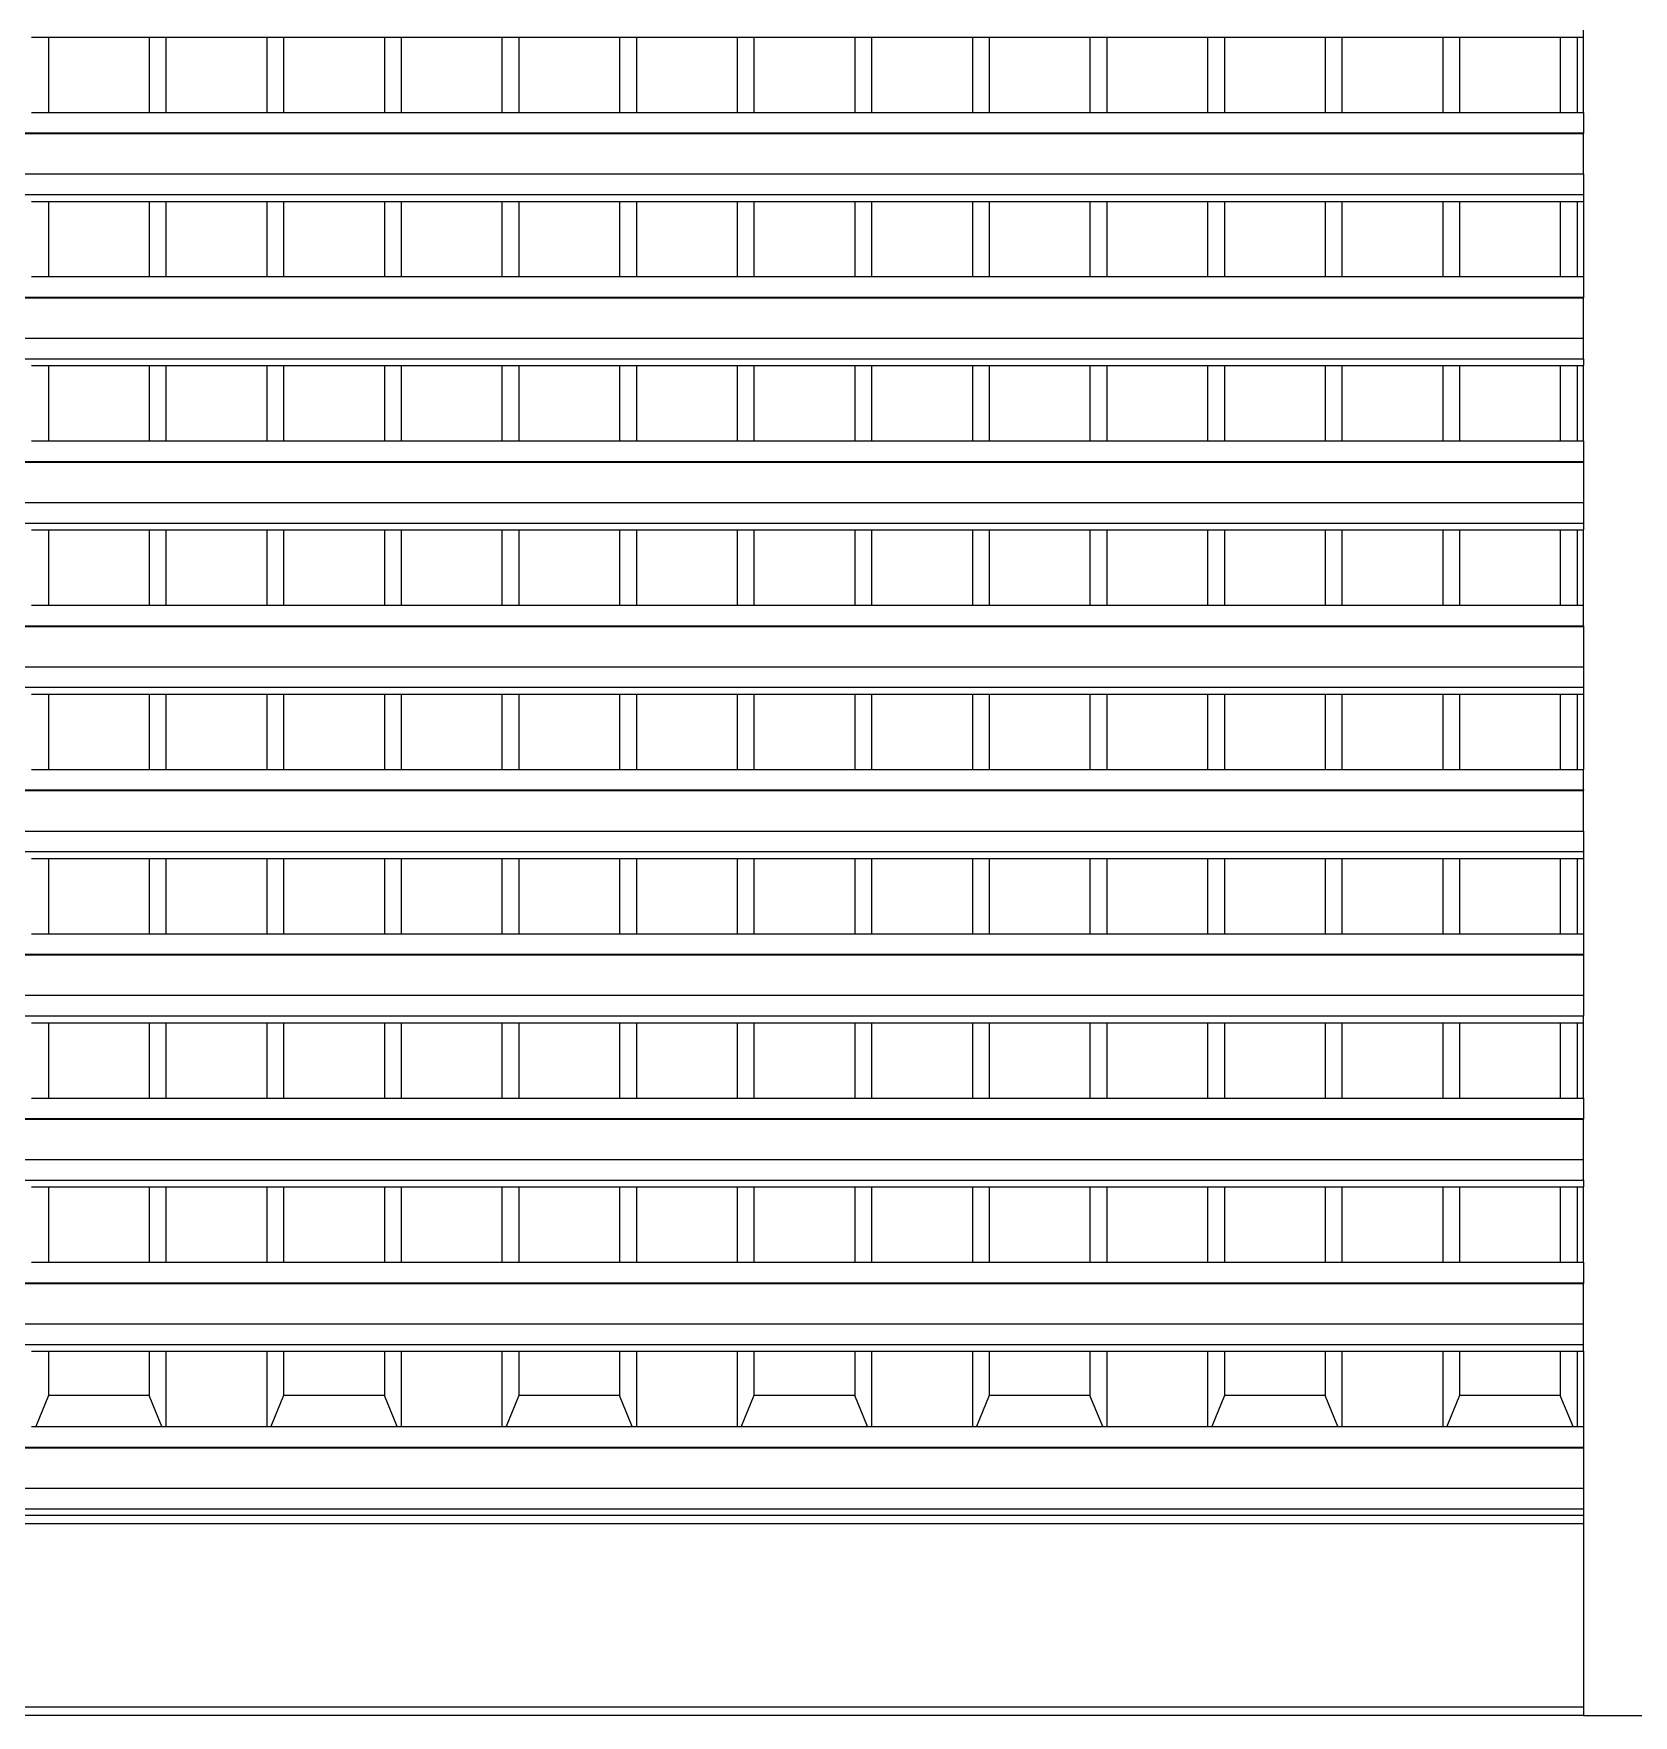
# Model space of a CAD drawing. Extents: x -49.7 to 49.7, y -10.2 to 18.8.
# Drawn here: x -20.012 to -18.091, y 11.671 to 13.69 of the extents above; entities that cross this region are included whole.
import ezdxf

# ---------------------------------------------------------------- set-up
doc = ezdxf.new("R2010")
doc.units = 0
doc.layers.get('0').update_dxf_attribs({"linetype": 'CONTINUOUS'})

msp = doc.modelspace()

# ---------------------------------------------------------------- linework, layer by layer
for p, q in [((-18.1507, 13.6861), (-18.1507, 13.6943)), ((-20.014, 13.6861), (-19.9939, 13.6861)), ((-19.9939, 13.6861), (-19.9939, 13.5957)), ((-19.9939, 13.6861), (-19.8728, 13.6861)), ((-19.8728, 13.6861), (-19.8728, 13.5957)), ((-19.8728, 13.6861), (-19.8527, 13.6861)), ((-19.8527, 13.6861), (-19.8527, 13.5957)), ((-19.8527, 13.6861), (-19.7316, 13.6861)), ((-19.7316, 13.6861), (-19.7316, 13.5957)), ((-19.7316, 13.6861), (-19.7115, 13.6861)), ((-19.7115, 13.6861), (-19.7115, 13.5957)), ((-19.7115, 13.6861), (-19.5904, 13.6861)), ((-19.5904, 13.6861), (-19.5904, 13.5957)), ((-19.5904, 13.6861), (-19.5702, 13.6861)), ((-19.5702, 13.6861), (-19.5702, 13.5957)), ((-19.5702, 13.6861), (-19.4492, 13.6861)), ((-19.4492, 13.6861), (-19.4492, 13.5957)), ((-19.4492, 13.6861), (-19.429, 13.6861)), ((-19.429, 13.6861), (-19.429, 13.5957)), ((-19.429, 13.6861), (-19.308, 13.6861)), ((-19.308, 13.6861), (-19.308, 13.5957)), ((-19.308, 13.6861), (-19.2878, 13.6861)), ((-19.2878, 13.6861), (-19.2878, 13.5957)), ((-19.2878, 13.6861), (-19.1668, 13.6861)), ((-19.1668, 13.6861), (-19.1668, 13.5957)), ((-19.1668, 13.6861), (-19.1466, 13.6861)), ((-19.1466, 13.6861), (-19.1466, 13.5957)), ((-19.1466, 13.6861), (-19.0256, 13.6861)), ((-19.0256, 13.6861), (-19.0256, 13.5957)), ((-19.0256, 13.6861), (-19.0054, 13.6861)), ((-19.0054, 13.6861), (-19.0054, 13.5957)), ((-19.0054, 13.6861), (-18.8844, 13.6861)), ((-18.8844, 13.6861), (-18.8844, 13.5957)), ((-18.8844, 13.6861), (-18.8642, 13.6861)), ((-18.8642, 13.6861), (-18.8642, 13.5957)), ((-18.8642, 13.6861), (-18.7432, 13.6861)), ((-18.7432, 13.6861), (-18.7432, 13.5957)), ((-18.7432, 13.6861), (-18.723, 13.6861)), ((-18.723, 13.6861), (-18.723, 13.5957)), ((-18.723, 13.6861), (-18.602, 13.6861)), ((-18.602, 13.6861), (-18.602, 13.5957)), ((-18.602, 13.6861), (-18.5818, 13.6861)), ((-18.5818, 13.6861), (-18.5818, 13.5957)), ((-18.5818, 13.6861), (-18.4608, 13.6861)), ((-18.4608, 13.6861), (-18.4608, 13.5957)), ((-18.4608, 13.6861), (-18.4406, 13.6861)), ((-18.4406, 13.6861), (-18.4406, 13.5957)), ((-18.4406, 13.6861), (-18.3196, 13.6861)), ((-18.3196, 13.6861), (-18.3196, 13.5957)), ((-18.3196, 13.6861), (-18.2994, 13.6861)), ((-18.2994, 13.6861), (-18.2994, 13.5957)), ((-18.2994, 13.6861), (-18.1784, 13.6861)), ((-18.1784, 13.6861), (-18.1784, 13.5957)), ((-18.1784, 13.6861), (-18.1582, 13.6861)), ((-18.1582, 13.6861), (-18.1582, 13.5957)), ((-18.1582, 13.6861), (-18.1507, 13.6861)), ((-18.1507, 13.5957), (-18.1507, 13.6861)), ((-20.014, 13.5957), (-19.9939, 13.5957)), ((-19.9939, 13.5957), (-19.8728, 13.5957)), ((-19.8728, 13.5957), (-19.8527, 13.5957)), ((-19.8527, 13.5957), (-19.7316, 13.5957)), ((-19.7316, 13.5957), (-19.7115, 13.5957)), ((-19.7115, 13.5957), (-19.5904, 13.5957)), ((-19.5904, 13.5957), (-19.5702, 13.5957)), ((-19.5702, 13.5957), (-19.4492, 13.5957)), ((-19.4492, 13.5957), (-19.429, 13.5957)), ((-19.429, 13.5957), (-19.308, 13.5957)), ((-19.308, 13.5957), (-19.2878, 13.5957)), ((-19.2878, 13.5957), (-19.1668, 13.5957)), ((-19.1668, 13.5957), (-19.1466, 13.5957)), ((-19.1466, 13.5957), (-19.0256, 13.5957)), ((-19.0256, 13.5957), (-19.0054, 13.5957)), ((-19.0054, 13.5957), (-18.8844, 13.5957)), ((-18.8844, 13.5957), (-18.8642, 13.5957)), ((-18.8642, 13.5957), (-18.7432, 13.5957)), ((-18.7432, 13.5957), (-18.723, 13.5957)), ((-18.723, 13.5957), (-18.602, 13.5957)), ((-18.602, 13.5957), (-18.5818, 13.5957)), ((-18.5818, 13.5957), (-18.4608, 13.5957)), ((-18.4608, 13.5957), (-18.4406, 13.5957)), ((-18.4406, 13.5957), (-18.3196, 13.5957)), ((-18.3196, 13.5957), (-18.2994, 13.5957)), ((-18.2994, 13.5957), (-18.1784, 13.5957)), ((-18.1784, 13.5957), (-18.1582, 13.5957)), ((-18.1582, 13.5957), (-18.1507, 13.5957)), ((-18.1507, 13.5957), (-18.1507, 13.571)), ((-21.7807, 13.571), (-18.1507, 13.571)), ((-21.7807, 13.5702), (-18.1507, 13.5702)), ((-18.1507, 13.571), (-18.1507, 13.5702)), ((-18.1507, 13.5217), (-18.1507, 13.5702)), ((-21.7807, 13.5217), (-18.1507, 13.5217)), ((-18.1507, 13.5217), (-18.1507, 13.4971)), ((-21.7807, 13.4971), (-18.1507, 13.4971)), ((-18.1507, 13.4971), (-18.1507, 13.4888)), ((-20.014, 13.4888), (-19.9939, 13.4888)), ((-19.9939, 13.4888), (-19.9939, 13.3984)), ((-19.9939, 13.4888), (-19.8728, 13.4888)), ((-19.8728, 13.4888), (-19.8728, 13.3984)), ((-19.8728, 13.4888), (-19.8527, 13.4888)), ((-19.8527, 13.4888), (-19.8527, 13.3984)), ((-19.8527, 13.4888), (-19.7316, 13.4888)), ((-19.7316, 13.4888), (-19.7316, 13.3984)), ((-19.7316, 13.4888), (-19.7115, 13.4888)), ((-19.7115, 13.4888), (-19.7115, 13.3984)), ((-19.7115, 13.4888), (-19.5904, 13.4888)), ((-19.5904, 13.4888), (-19.5904, 13.3984)), ((-19.5904, 13.4888), (-19.5702, 13.4888)), ((-19.5702, 13.4888), (-19.5702, 13.3984)), ((-19.5702, 13.4888), (-19.4492, 13.4888)), ((-19.4492, 13.4888), (-19.4492, 13.3984)), ((-19.4492, 13.4888), (-19.429, 13.4888)), ((-19.429, 13.4888), (-19.429, 13.3984)), ((-19.429, 13.4888), (-19.308, 13.4888)), ((-19.308, 13.4888), (-19.308, 13.3984)), ((-19.308, 13.4888), (-19.2878, 13.4888)), ((-19.2878, 13.4888), (-19.2878, 13.3984)), ((-19.2878, 13.4888), (-19.1668, 13.4888)), ((-19.1668, 13.4888), (-19.1668, 13.3984)), ((-19.1668, 13.4888), (-19.1466, 13.4888)), ((-19.1466, 13.4888), (-19.1466, 13.3984)), ((-19.1466, 13.4888), (-19.0256, 13.4888)), ((-19.0256, 13.4888), (-19.0256, 13.3984)), ((-19.0256, 13.4888), (-19.0054, 13.4888)), ((-19.0054, 13.4888), (-19.0054, 13.3984)), ((-19.0054, 13.4888), (-18.8844, 13.4888)), ((-18.8844, 13.4888), (-18.8844, 13.3984)), ((-18.8844, 13.4888), (-18.8642, 13.4888)), ((-18.8642, 13.4888), (-18.8642, 13.3984)), ((-18.8642, 13.4888), (-18.7432, 13.4888)), ((-18.7432, 13.4888), (-18.7432, 13.3984)), ((-18.7432, 13.4888), (-18.723, 13.4888)), ((-18.723, 13.4888), (-18.723, 13.3984)), ((-18.723, 13.4888), (-18.602, 13.4888)), ((-18.602, 13.4888), (-18.602, 13.3984)), ((-18.602, 13.4888), (-18.5818, 13.4888)), ((-18.5818, 13.4888), (-18.5818, 13.3984)), ((-18.5818, 13.4888), (-18.4608, 13.4888)), ((-18.4608, 13.4888), (-18.4608, 13.3984)), ((-18.4608, 13.4888), (-18.4406, 13.4888)), ((-18.4406, 13.4888), (-18.4406, 13.3984)), ((-18.4406, 13.4888), (-18.3196, 13.4888)), ((-18.3196, 13.4888), (-18.3196, 13.3984)), ((-18.3196, 13.4888), (-18.2994, 13.4888)), ((-18.2994, 13.4888), (-18.2994, 13.3984)), ((-18.2994, 13.4888), (-18.1784, 13.4888)), ((-18.1784, 13.4888), (-18.1784, 13.3984)), ((-18.1784, 13.4888), (-18.1582, 13.4888)), ((-18.1582, 13.4888), (-18.1582, 13.3984)), ((-18.1582, 13.4888), (-18.1507, 13.4888)), ((-18.1507, 13.4888), (-18.1507, 13.3984)), ((-20.014, 13.3984), (-19.9939, 13.3984)), ((-19.9939, 13.3984), (-19.8728, 13.3984)), ((-19.8728, 13.3984), (-19.8527, 13.3984)), ((-19.8527, 13.3984), (-19.7316, 13.3984)), ((-19.7316, 13.3984), (-19.7115, 13.3984)), ((-19.7115, 13.3984), (-19.5904, 13.3984)), ((-19.5904, 13.3984), (-19.5702, 13.3984)), ((-19.5702, 13.3984), (-19.4492, 13.3984)), ((-19.4492, 13.3984), (-19.429, 13.3984)), ((-19.429, 13.3984), (-19.308, 13.3984)), ((-19.308, 13.3984), (-19.2878, 13.3984)), ((-19.2878, 13.3984), (-19.1668, 13.3984)), ((-19.1668, 13.3984), (-19.1466, 13.3984)), ((-19.1466, 13.3984), (-19.0256, 13.3984)), ((-19.0256, 13.3984), (-19.0054, 13.3984)), ((-19.0054, 13.3984), (-18.8844, 13.3984)), ((-18.8844, 13.3984), (-18.8642, 13.3984)), ((-18.8642, 13.3984), (-18.7432, 13.3984)), ((-18.7432, 13.3984), (-18.723, 13.3984)), ((-18.723, 13.3984), (-18.602, 13.3984)), ((-18.602, 13.3984), (-18.5818, 13.3984)), ((-18.5818, 13.3984), (-18.4608, 13.3984)), ((-18.4608, 13.3984), (-18.4406, 13.3984)), ((-18.4406, 13.3984), (-18.3196, 13.3984)), ((-18.3196, 13.3984), (-18.2994, 13.3984)), ((-18.2994, 13.3984), (-18.1784, 13.3984)), ((-18.1784, 13.3984), (-18.1582, 13.3984)), ((-18.1582, 13.3984), (-18.1507, 13.3984)), ((-18.1507, 13.3984), (-18.1507, 13.3738)), ((-21.7807, 13.3738), (-18.1507, 13.3738)), ((-21.7807, 13.3729), (-18.1507, 13.3729)), ((-18.1507, 13.3738), (-18.1507, 13.3729)), ((-18.1507, 13.3244), (-18.1507, 13.3729)), ((-21.7807, 13.3244), (-18.1507, 13.3244)), ((-18.1507, 13.2998), (-18.1507, 13.3244)), ((-21.7807, 13.2998), (-18.1507, 13.2998)), ((-20.014, 13.2916), (-19.9939, 13.2916)), ((-19.9939, 13.2916), (-19.9939, 13.2011)), ((-19.9939, 13.2916), (-19.8728, 13.2916)), ((-19.8728, 13.2916), (-19.8728, 13.2011)), ((-19.8728, 13.2916), (-19.8527, 13.2916)), ((-19.8527, 13.2916), (-19.8527, 13.2011)), ((-19.8527, 13.2916), (-19.7316, 13.2916)), ((-19.7316, 13.2916), (-19.7316, 13.2011)), ((-19.7316, 13.2916), (-19.7115, 13.2916)), ((-19.7115, 13.2916), (-19.7115, 13.2011)), ((-19.7115, 13.2916), (-19.5904, 13.2916)), ((-19.5904, 13.2916), (-19.5904, 13.2011)), ((-19.5904, 13.2916), (-19.5702, 13.2916)), ((-19.5702, 13.2916), (-19.5702, 13.2011)), ((-19.5702, 13.2916), (-19.4492, 13.2916)), ((-19.4492, 13.2916), (-19.4492, 13.2011)), ((-19.4492, 13.2916), (-19.429, 13.2916)), ((-19.429, 13.2916), (-19.429, 13.2011)), ((-19.429, 13.2916), (-19.308, 13.2916)), ((-19.308, 13.2916), (-19.308, 13.2011)), ((-19.308, 13.2916), (-19.2878, 13.2916)), ((-19.2878, 13.2916), (-19.2878, 13.2011)), ((-19.2878, 13.2916), (-19.1668, 13.2916)), ((-19.1668, 13.2916), (-19.1668, 13.2011)), ((-19.1668, 13.2916), (-19.1466, 13.2916)), ((-19.1466, 13.2916), (-19.1466, 13.2011)), ((-19.1466, 13.2916), (-19.0256, 13.2916)), ((-19.0256, 13.2916), (-19.0256, 13.2011)), ((-19.0256, 13.2916), (-19.0054, 13.2916)), ((-19.0054, 13.2916), (-19.0054, 13.2011)), ((-19.0054, 13.2916), (-18.8844, 13.2916)), ((-18.8844, 13.2916), (-18.8844, 13.2011)), ((-18.8844, 13.2916), (-18.8642, 13.2916)), ((-18.8642, 13.2916), (-18.8642, 13.2011)), ((-18.8642, 13.2916), (-18.7432, 13.2916)), ((-18.7432, 13.2916), (-18.7432, 13.2011)), ((-18.7432, 13.2916), (-18.723, 13.2916)), ((-18.723, 13.2916), (-18.723, 13.2011)), ((-18.723, 13.2916), (-18.602, 13.2916)), ((-18.602, 13.2916), (-18.602, 13.2011)), ((-18.602, 13.2916), (-18.5818, 13.2916)), ((-18.5818, 13.2916), (-18.5818, 13.2011)), ((-18.5818, 13.2916), (-18.4608, 13.2916)), ((-18.4608, 13.2916), (-18.4608, 13.2011)), ((-18.4608, 13.2916), (-18.4406, 13.2916)), ((-18.4406, 13.2916), (-18.4406, 13.2011)), ((-18.4406, 13.2916), (-18.3196, 13.2916)), ((-18.3196, 13.2916), (-18.3196, 13.2011)), ((-18.3196, 13.2916), (-18.2994, 13.2916)), ((-18.2994, 13.2916), (-18.2994, 13.2011)), ((-18.2994, 13.2916), (-18.1784, 13.2916)), ((-18.1784, 13.2916), (-18.1784, 13.2011)), ((-18.1784, 13.2916), (-18.1582, 13.2916)), ((-18.1582, 13.2916), (-18.1582, 13.2011)), ((-18.1582, 13.2916), (-18.1507, 13.2916)), ((-18.1507, 13.2998), (-18.1507, 13.2916)), ((-18.1507, 13.2011), (-18.1507, 13.2916)), ((-20.014, 13.2011), (-19.9939, 13.2011)), ((-19.9939, 13.2011), (-19.8728, 13.2011)), ((-19.8728, 13.2011), (-19.8527, 13.2011)), ((-19.8527, 13.2011), (-19.7316, 13.2011)), ((-19.7316, 13.2011), (-19.7115, 13.2011)), ((-19.7115, 13.2011), (-19.5904, 13.2011)), ((-19.5904, 13.2011), (-19.5702, 13.2011)), ((-19.5702, 13.2011), (-19.4492, 13.2011)), ((-19.4492, 13.2011), (-19.429, 13.2011)), ((-19.429, 13.2011), (-19.308, 13.2011)), ((-19.308, 13.2011), (-19.2878, 13.2011)), ((-19.2878, 13.2011), (-19.1668, 13.2011)), ((-19.1668, 13.2011), (-19.1466, 13.2011)), ((-19.1466, 13.2011), (-19.0256, 13.2011)), ((-19.0256, 13.2011), (-19.0054, 13.2011)), ((-19.0054, 13.2011), (-18.8844, 13.2011)), ((-18.8844, 13.2011), (-18.8642, 13.2011)), ((-18.8642, 13.2011), (-18.7432, 13.2011)), ((-18.7432, 13.2011), (-18.723, 13.2011)), ((-18.723, 13.2011), (-18.602, 13.2011)), ((-18.602, 13.2011), (-18.5818, 13.2011)), ((-18.5818, 13.2011), (-18.4608, 13.2011)), ((-18.4608, 13.2011), (-18.4406, 13.2011)), ((-18.4406, 13.2011), (-18.3196, 13.2011)), ((-18.3196, 13.2011), (-18.2994, 13.2011)), ((-18.2994, 13.2011), (-18.1784, 13.2011)), ((-18.1784, 13.2011), (-18.1582, 13.2011)), ((-18.1582, 13.2011), (-18.1507, 13.2011)), ((-18.1507, 13.2011), (-18.1507, 13.1765)), ((-21.7807, 13.1765), (-18.1507, 13.1765)), ((-21.7807, 13.1757), (-18.1507, 13.1757)), ((-18.1507, 13.1765), (-18.1507, 13.1757)), ((-18.1507, 13.1757), (-18.1507, 13.1272)), ((-21.7807, 13.1272), (-18.1507, 13.1272)), ((-18.1507, 13.1272), (-18.1507, 13.1025)), ((-21.7807, 13.1025), (-18.1507, 13.1025)), ((-20.014, 13.0943), (-19.9939, 13.0943)), ((-19.9939, 13.0943), (-19.9939, 13.0039)), ((-19.9939, 13.0943), (-19.8728, 13.0943)), ((-19.8728, 13.0943), (-19.8728, 13.0039)), ((-19.8728, 13.0943), (-19.8527, 13.0943)), ((-19.8527, 13.0943), (-19.8527, 13.0039)), ((-19.8527, 13.0943), (-19.7316, 13.0943)), ((-19.7316, 13.0943), (-19.7316, 13.0039)), ((-19.7316, 13.0943), (-19.7115, 13.0943)), ((-19.7115, 13.0943), (-19.7115, 13.0039)), ((-19.7115, 13.0943), (-19.5904, 13.0943)), ((-19.5904, 13.0943), (-19.5904, 13.0039)), ((-19.5904, 13.0943), (-19.5702, 13.0943)), ((-19.5702, 13.0943), (-19.5702, 13.0039)), ((-19.5702, 13.0943), (-19.4492, 13.0943)), ((-19.4492, 13.0943), (-19.4492, 13.0039)), ((-19.4492, 13.0943), (-19.429, 13.0943)), ((-19.429, 13.0943), (-19.429, 13.0039)), ((-19.429, 13.0943), (-19.308, 13.0943)), ((-19.308, 13.0943), (-19.308, 13.0039)), ((-19.308, 13.0943), (-19.2878, 13.0943)), ((-19.2878, 13.0943), (-19.2878, 13.0039)), ((-19.2878, 13.0943), (-19.1668, 13.0943)), ((-19.1668, 13.0943), (-19.1668, 13.0039)), ((-19.1668, 13.0943), (-19.1466, 13.0943)), ((-19.1466, 13.0943), (-19.1466, 13.0039)), ((-19.1466, 13.0943), (-19.0256, 13.0943)), ((-19.0256, 13.0943), (-19.0256, 13.0039)), ((-19.0256, 13.0943), (-19.0054, 13.0943)), ((-19.0054, 13.0943), (-19.0054, 13.0039)), ((-19.0054, 13.0943), (-18.8844, 13.0943)), ((-18.8844, 13.0943), (-18.8844, 13.0039)), ((-18.8844, 13.0943), (-18.8642, 13.0943)), ((-18.8642, 13.0943), (-18.8642, 13.0039)), ((-18.8642, 13.0943), (-18.7432, 13.0943)), ((-18.7432, 13.0943), (-18.7432, 13.0039)), ((-18.7432, 13.0943), (-18.723, 13.0943)), ((-18.723, 13.0943), (-18.723, 13.0039)), ((-18.723, 13.0943), (-18.602, 13.0943)), ((-18.602, 13.0943), (-18.602, 13.0039)), ((-18.602, 13.0943), (-18.5818, 13.0943)), ((-18.5818, 13.0943), (-18.5818, 13.0039)), ((-18.5818, 13.0943), (-18.4608, 13.0943)), ((-18.4608, 13.0943), (-18.4608, 13.0039)), ((-18.4608, 13.0943), (-18.4406, 13.0943)), ((-18.4406, 13.0943), (-18.4406, 13.0039)), ((-18.4406, 13.0943), (-18.3196, 13.0943)), ((-18.3196, 13.0943), (-18.3196, 13.0039)), ((-18.3196, 13.0943), (-18.2994, 13.0943)), ((-18.2994, 13.0943), (-18.2994, 13.0039)), ((-18.2994, 13.0943), (-18.1784, 13.0943)), ((-18.1784, 13.0943), (-18.1784, 13.0039)), ((-18.1784, 13.0943), (-18.1582, 13.0943)), ((-18.1582, 13.0943), (-18.1582, 13.0039)), ((-18.1582, 13.0943), (-18.1507, 13.0943)), ((-18.1507, 13.1025), (-18.1507, 13.0943)), ((-18.1507, 13.0039), (-18.1507, 13.0943)), ((-20.014, 13.0039), (-19.9939, 13.0039)), ((-19.9939, 13.0039), (-19.8728, 13.0039)), ((-19.8728, 13.0039), (-19.8527, 13.0039)), ((-19.8527, 13.0039), (-19.7316, 13.0039)), ((-19.7316, 13.0039), (-19.7115, 13.0039)), ((-19.7115, 13.0039), (-19.5904, 13.0039)), ((-19.5904, 13.0039), (-19.5702, 13.0039)), ((-19.5702, 13.0039), (-19.4492, 13.0039)), ((-19.4492, 13.0039), (-19.429, 13.0039)), ((-19.429, 13.0039), (-19.308, 13.0039)), ((-19.308, 13.0039), (-19.2878, 13.0039)), ((-19.2878, 13.0039), (-19.1668, 13.0039)), ((-19.1668, 13.0039), (-19.1466, 13.0039)), ((-19.1466, 13.0039), (-19.0256, 13.0039)), ((-19.0256, 13.0039), (-19.0054, 13.0039)), ((-19.0054, 13.0039), (-18.8844, 13.0039)), ((-18.8844, 13.0039), (-18.8642, 13.0039)), ((-18.8642, 13.0039), (-18.7432, 13.0039)), ((-18.7432, 13.0039), (-18.723, 13.0039)), ((-18.723, 13.0039), (-18.602, 13.0039)), ((-18.602, 13.0039), (-18.5818, 13.0039)), ((-18.5818, 13.0039), (-18.4608, 13.0039)), ((-18.4608, 13.0039), (-18.4406, 13.0039)), ((-18.4406, 13.0039), (-18.3196, 13.0039)), ((-18.3196, 13.0039), (-18.2994, 13.0039)), ((-18.2994, 13.0039), (-18.1784, 13.0039)), ((-18.1784, 13.0039), (-18.1582, 13.0039)), ((-18.1582, 13.0039), (-18.1507, 13.0039)), ((-18.1507, 12.9792), (-18.1507, 13.0039)), ((-21.7807, 12.9792), (-18.1507, 12.9792)), ((-21.7807, 12.9784), (-18.1507, 12.9784)), ((-18.1507, 12.9792), (-18.1507, 12.9784)), ((-18.1507, 12.9784), (-18.1507, 12.9299)), ((-21.7807, 12.9299), (-18.1507, 12.9299)), ((-18.1507, 12.9299), (-18.1507, 12.9052)), ((-21.7807, 12.9052), (-18.1507, 12.9052)), ((-20.014, 12.897), (-19.9939, 12.897)), ((-19.9939, 12.897), (-19.9939, 12.8066)), ((-19.9939, 12.897), (-19.8728, 12.897)), ((-19.8728, 12.897), (-19.8728, 12.8066)), ((-19.8728, 12.897), (-19.8527, 12.897)), ((-19.8527, 12.897), (-19.8527, 12.8066)), ((-19.8527, 12.897), (-19.7316, 12.897)), ((-19.7316, 12.897), (-19.7316, 12.8066)), ((-19.7316, 12.897), (-19.7115, 12.897)), ((-19.7115, 12.897), (-19.7115, 12.8066)), ((-19.7115, 12.897), (-19.5904, 12.897)), ((-19.5904, 12.897), (-19.5904, 12.8066)), ((-19.5904, 12.897), (-19.5702, 12.897)), ((-19.5702, 12.897), (-19.5702, 12.8066)), ((-19.5702, 12.897), (-19.4492, 12.897)), ((-19.4492, 12.897), (-19.4492, 12.8066)), ((-19.4492, 12.897), (-19.429, 12.897)), ((-19.429, 12.897), (-19.429, 12.8066)), ((-19.429, 12.897), (-19.308, 12.897)), ((-19.308, 12.897), (-19.308, 12.8066)), ((-19.308, 12.897), (-19.2878, 12.897)), ((-19.2878, 12.897), (-19.2878, 12.8066)), ((-19.2878, 12.897), (-19.1668, 12.897)), ((-19.1668, 12.897), (-19.1668, 12.8066)), ((-19.1668, 12.897), (-19.1466, 12.897)), ((-19.1466, 12.897), (-19.1466, 12.8066)), ((-19.1466, 12.897), (-19.0256, 12.897)), ((-19.0256, 12.897), (-19.0256, 12.8066)), ((-19.0256, 12.897), (-19.0054, 12.897)), ((-19.0054, 12.897), (-19.0054, 12.8066)), ((-19.0054, 12.897), (-18.8844, 12.897)), ((-18.8844, 12.897), (-18.8844, 12.8066)), ((-18.8844, 12.897), (-18.8642, 12.897)), ((-18.8642, 12.897), (-18.8642, 12.8066)), ((-18.8642, 12.897), (-18.7432, 12.897)), ((-18.7432, 12.897), (-18.7432, 12.8066)), ((-18.7432, 12.897), (-18.723, 12.897)), ((-18.723, 12.897), (-18.723, 12.8066)), ((-18.723, 12.897), (-18.602, 12.897)), ((-18.602, 12.897), (-18.602, 12.8066)), ((-18.602, 12.897), (-18.5818, 12.897)), ((-18.5818, 12.897), (-18.5818, 12.8066)), ((-18.5818, 12.897), (-18.4608, 12.897)), ((-18.4608, 12.897), (-18.4608, 12.8066)), ((-18.4608, 12.897), (-18.4406, 12.897)), ((-18.4406, 12.897), (-18.4406, 12.8066)), ((-18.4406, 12.897), (-18.3196, 12.897)), ((-18.3196, 12.897), (-18.3196, 12.8066)), ((-18.3196, 12.897), (-18.2994, 12.897)), ((-18.2994, 12.897), (-18.2994, 12.8066)), ((-18.2994, 12.897), (-18.1784, 12.897)), ((-18.1784, 12.897), (-18.1784, 12.8066)), ((-18.1784, 12.897), (-18.1582, 12.897)), ((-18.1582, 12.897), (-18.1582, 12.8066)), ((-18.1582, 12.897), (-18.1507, 12.897)), ((-18.1507, 12.9052), (-18.1507, 12.897)), ((-18.1507, 12.897), (-18.1507, 12.8066)), ((-20.014, 12.8066), (-19.9939, 12.8066)), ((-19.9939, 12.8066), (-19.8728, 12.8066)), ((-19.8728, 12.8066), (-19.8527, 12.8066)), ((-19.8527, 12.8066), (-19.7316, 12.8066)), ((-19.7316, 12.8066), (-19.7115, 12.8066)), ((-19.7115, 12.8066), (-19.5904, 12.8066)), ((-19.5904, 12.8066), (-19.5702, 12.8066)), ((-19.5702, 12.8066), (-19.4492, 12.8066)), ((-19.4492, 12.8066), (-19.429, 12.8066)), ((-19.429, 12.8066), (-19.308, 12.8066)), ((-19.308, 12.8066), (-19.2878, 12.8066)), ((-19.2878, 12.8066), (-19.1668, 12.8066)), ((-19.1668, 12.8066), (-19.1466, 12.8066)), ((-19.1466, 12.8066), (-19.0256, 12.8066)), ((-19.0256, 12.8066), (-19.0054, 12.8066)), ((-19.0054, 12.8066), (-18.8844, 12.8066)), ((-18.8844, 12.8066), (-18.8642, 12.8066)), ((-18.8642, 12.8066), (-18.7432, 12.8066)), ((-18.7432, 12.8066), (-18.723, 12.8066)), ((-18.723, 12.8066), (-18.602, 12.8066)), ((-18.602, 12.8066), (-18.5818, 12.8066)), ((-18.5818, 12.8066), (-18.4608, 12.8066)), ((-18.4608, 12.8066), (-18.4406, 12.8066)), ((-18.4406, 12.8066), (-18.3196, 12.8066)), ((-18.3196, 12.8066), (-18.2994, 12.8066)), ((-18.2994, 12.8066), (-18.1784, 12.8066)), ((-18.1784, 12.8066), (-18.1582, 12.8066)), ((-18.1582, 12.8066), (-18.1507, 12.8066)), ((-18.1507, 12.7819), (-18.1507, 12.8066)), ((-21.7807, 12.7819), (-18.1507, 12.7819)), ((-21.7807, 12.7811), (-18.1507, 12.7811)), ((-18.1507, 12.7819), (-18.1507, 12.7811)), ((-18.1507, 12.7326), (-18.1507, 12.7811)), ((-21.7807, 12.7326), (-18.1507, 12.7326)), ((-18.1507, 12.7326), (-18.1507, 12.7079)), ((-21.7807, 12.7079), (-18.1507, 12.7079)), ((-18.1507, 12.7079), (-18.1507, 12.6997)), ((-20.014, 12.6997), (-19.9939, 12.6997)), ((-19.9939, 12.6997), (-19.9939, 12.6093)), ((-19.9939, 12.6997), (-19.8728, 12.6997)), ((-19.8728, 12.6997), (-19.8728, 12.6093)), ((-19.8728, 12.6997), (-19.8527, 12.6997)), ((-19.8527, 12.6997), (-19.8527, 12.6093)), ((-19.8527, 12.6997), (-19.7316, 12.6997)), ((-19.7316, 12.6997), (-19.7316, 12.6093)), ((-19.7316, 12.6997), (-19.7115, 12.6997)), ((-19.7115, 12.6997), (-19.7115, 12.6093)), ((-19.7115, 12.6997), (-19.5904, 12.6997)), ((-19.5904, 12.6997), (-19.5904, 12.6093)), ((-19.5904, 12.6997), (-19.5702, 12.6997)), ((-19.5702, 12.6997), (-19.5702, 12.6093)), ((-19.5702, 12.6997), (-19.4492, 12.6997)), ((-19.4492, 12.6997), (-19.4492, 12.6093)), ((-19.4492, 12.6997), (-19.429, 12.6997)), ((-19.429, 12.6997), (-19.429, 12.6093)), ((-19.429, 12.6997), (-19.308, 12.6997)), ((-19.308, 12.6997), (-19.308, 12.6093)), ((-19.308, 12.6997), (-19.2878, 12.6997)), ((-19.2878, 12.6997), (-19.2878, 12.6093)), ((-19.2878, 12.6997), (-19.1668, 12.6997)), ((-19.1668, 12.6997), (-19.1668, 12.6093)), ((-19.1668, 12.6997), (-19.1466, 12.6997)), ((-19.1466, 12.6997), (-19.1466, 12.6093)), ((-19.1466, 12.6997), (-19.0256, 12.6997)), ((-19.0256, 12.6997), (-19.0256, 12.6093)), ((-19.0256, 12.6997), (-19.0054, 12.6997)), ((-19.0054, 12.6997), (-19.0054, 12.6093)), ((-19.0054, 12.6997), (-18.8844, 12.6997)), ((-18.8844, 12.6997), (-18.8844, 12.6093)), ((-18.8844, 12.6997), (-18.8642, 12.6997)), ((-18.8642, 12.6997), (-18.8642, 12.6093)), ((-18.8642, 12.6997), (-18.7432, 12.6997)), ((-18.7432, 12.6997), (-18.7432, 12.6093)), ((-18.7432, 12.6997), (-18.723, 12.6997)), ((-18.723, 12.6997), (-18.723, 12.6093)), ((-18.723, 12.6997), (-18.602, 12.6997)), ((-18.602, 12.6997), (-18.602, 12.6093)), ((-18.602, 12.6997), (-18.5818, 12.6997)), ((-18.5818, 12.6997), (-18.5818, 12.6093)), ((-18.5818, 12.6997), (-18.4608, 12.6997)), ((-18.4608, 12.6997), (-18.4608, 12.6093)), ((-18.4608, 12.6997), (-18.4406, 12.6997)), ((-18.4406, 12.6997), (-18.4406, 12.6093)), ((-18.4406, 12.6997), (-18.3196, 12.6997)), ((-18.3196, 12.6997), (-18.3196, 12.6093)), ((-18.3196, 12.6997), (-18.2994, 12.6997)), ((-18.2994, 12.6997), (-18.2994, 12.6093)), ((-18.2994, 12.6997), (-18.1784, 12.6997)), ((-18.1784, 12.6997), (-18.1784, 12.6093)), ((-18.1784, 12.6997), (-18.1582, 12.6997)), ((-18.1582, 12.6997), (-18.1582, 12.6093)), ((-18.1582, 12.6997), (-18.1507, 12.6997)), ((-18.1507, 12.6997), (-18.1507, 12.6093)), ((-20.014, 12.6093), (-19.9939, 12.6093)), ((-19.9939, 12.6093), (-19.8728, 12.6093)), ((-19.8728, 12.6093), (-19.8527, 12.6093)), ((-19.8527, 12.6093), (-19.7316, 12.6093)), ((-19.7316, 12.6093), (-19.7115, 12.6093)), ((-19.7115, 12.6093), (-19.5904, 12.6093)), ((-19.5904, 12.6093), (-19.5702, 12.6093)), ((-19.5702, 12.6093), (-19.4492, 12.6093)), ((-19.4492, 12.6093), (-19.429, 12.6093)), ((-19.429, 12.6093), (-19.308, 12.6093)), ((-19.308, 12.6093), (-19.2878, 12.6093)), ((-19.2878, 12.6093), (-19.1668, 12.6093)), ((-19.1668, 12.6093), (-19.1466, 12.6093)), ((-19.1466, 12.6093), (-19.0256, 12.6093)), ((-19.0256, 12.6093), (-19.0054, 12.6093)), ((-19.0054, 12.6093), (-18.8844, 12.6093)), ((-18.8844, 12.6093), (-18.8642, 12.6093)), ((-18.8642, 12.6093), (-18.7432, 12.6093)), ((-18.7432, 12.6093), (-18.723, 12.6093)), ((-18.723, 12.6093), (-18.602, 12.6093)), ((-18.602, 12.6093), (-18.5818, 12.6093)), ((-18.5818, 12.6093), (-18.4608, 12.6093)), ((-18.4608, 12.6093), (-18.4406, 12.6093)), ((-18.4406, 12.6093), (-18.3196, 12.6093)), ((-18.3196, 12.6093), (-18.2994, 12.6093)), ((-18.2994, 12.6093), (-18.1784, 12.6093)), ((-18.1784, 12.6093), (-18.1582, 12.6093)), ((-18.1582, 12.6093), (-18.1507, 12.6093)), ((-18.1507, 12.6093), (-18.1507, 12.5846)), ((-21.7807, 12.5846), (-18.1507, 12.5846)), ((-21.7807, 12.5838), (-18.1507, 12.5838)), ((-18.1507, 12.5846), (-18.1507, 12.5838)), ((-18.1507, 12.5838), (-18.1507, 12.5353)), ((-21.7807, 12.5353), (-18.1507, 12.5353)), ((-18.1507, 12.5353), (-18.1507, 12.5107)), ((-21.7807, 12.5107), (-18.1507, 12.5107)), ((-20.014, 12.5024), (-19.9939, 12.5024)), ((-19.9939, 12.5024), (-19.9939, 12.412)), ((-19.9939, 12.5024), (-19.8728, 12.5024)), ((-19.8728, 12.5024), (-19.8728, 12.412)), ((-19.8728, 12.5024), (-19.8527, 12.5024)), ((-19.8527, 12.5024), (-19.8527, 12.412)), ((-19.8527, 12.5024), (-19.7316, 12.5024)), ((-19.7316, 12.5024), (-19.7316, 12.412)), ((-19.7316, 12.5024), (-19.7115, 12.5024)), ((-19.7115, 12.5024), (-19.7115, 12.412)), ((-19.7115, 12.5024), (-19.5904, 12.5024)), ((-19.5904, 12.5024), (-19.5904, 12.412)), ((-19.5904, 12.5024), (-19.5702, 12.5024)), ((-19.5702, 12.5024), (-19.5702, 12.412)), ((-19.5702, 12.5024), (-19.4492, 12.5024)), ((-19.4492, 12.5024), (-19.4492, 12.412)), ((-19.4492, 12.5024), (-19.429, 12.5024)), ((-19.429, 12.5024), (-19.429, 12.412)), ((-19.429, 12.5024), (-19.308, 12.5024)), ((-19.308, 12.5024), (-19.308, 12.412)), ((-19.308, 12.5024), (-19.2878, 12.5024)), ((-19.2878, 12.5024), (-19.2878, 12.412)), ((-19.2878, 12.5024), (-19.1668, 12.5024)), ((-19.1668, 12.5024), (-19.1668, 12.412)), ((-19.1668, 12.5024), (-19.1466, 12.5024)), ((-19.1466, 12.5024), (-19.1466, 12.412)), ((-19.1466, 12.5024), (-19.0256, 12.5024)), ((-19.0256, 12.5024), (-19.0256, 12.412)), ((-19.0256, 12.5024), (-19.0054, 12.5024)), ((-19.0054, 12.5024), (-19.0054, 12.412)), ((-19.0054, 12.5024), (-18.8844, 12.5024)), ((-18.8844, 12.5024), (-18.8844, 12.412)), ((-18.8844, 12.5024), (-18.8642, 12.5024)), ((-18.8642, 12.5024), (-18.8642, 12.412)), ((-18.8642, 12.5024), (-18.7432, 12.5024)), ((-18.7432, 12.5024), (-18.7432, 12.412)), ((-18.7432, 12.5024), (-18.723, 12.5024)), ((-18.723, 12.5024), (-18.723, 12.412)), ((-18.723, 12.5024), (-18.602, 12.5024)), ((-18.602, 12.5024), (-18.602, 12.412)), ((-18.602, 12.5024), (-18.5818, 12.5024)), ((-18.5818, 12.5024), (-18.5818, 12.412)), ((-18.5818, 12.5024), (-18.4608, 12.5024)), ((-18.4608, 12.5024), (-18.4608, 12.412)), ((-18.4608, 12.5024), (-18.4406, 12.5024)), ((-18.4406, 12.5024), (-18.4406, 12.412)), ((-18.4406, 12.5024), (-18.3196, 12.5024)), ((-18.3196, 12.5024), (-18.3196, 12.412)), ((-18.3196, 12.5024), (-18.2994, 12.5024)), ((-18.2994, 12.5024), (-18.2994, 12.412)), ((-18.2994, 12.5024), (-18.1784, 12.5024)), ((-18.1784, 12.5024), (-18.1784, 12.412)), ((-18.1784, 12.5024), (-18.1582, 12.5024)), ((-18.1582, 12.5024), (-18.1582, 12.412)), ((-18.1582, 12.5024), (-18.1507, 12.5024)), ((-18.1507, 12.5024), (-18.1507, 12.5107)), ((-18.1507, 12.412), (-18.1507, 12.5024)), ((-20.014, 12.412), (-19.9939, 12.412)), ((-19.9939, 12.412), (-19.8728, 12.412)), ((-19.8728, 12.412), (-19.8527, 12.412)), ((-19.8527, 12.412), (-19.7316, 12.412)), ((-19.7316, 12.412), (-19.7115, 12.412)), ((-19.7115, 12.412), (-19.5904, 12.412)), ((-19.5904, 12.412), (-19.5702, 12.412)), ((-19.5702, 12.412), (-19.4492, 12.412)), ((-19.4492, 12.412), (-19.429, 12.412)), ((-19.429, 12.412), (-19.308, 12.412)), ((-19.308, 12.412), (-19.2878, 12.412)), ((-19.2878, 12.412), (-19.1668, 12.412)), ((-19.1668, 12.412), (-19.1466, 12.412)), ((-19.1466, 12.412), (-19.0256, 12.412)), ((-19.0256, 12.412), (-19.0054, 12.412)), ((-19.0054, 12.412), (-18.8844, 12.412)), ((-18.8844, 12.412), (-18.8642, 12.412)), ((-18.8642, 12.412), (-18.7432, 12.412)), ((-18.7432, 12.412), (-18.723, 12.412)), ((-18.723, 12.412), (-18.602, 12.412)), ((-18.602, 12.412), (-18.5818, 12.412)), ((-18.5818, 12.412), (-18.4608, 12.412)), ((-18.4608, 12.412), (-18.4406, 12.412)), ((-18.4406, 12.412), (-18.3196, 12.412)), ((-18.3196, 12.412), (-18.2994, 12.412)), ((-18.2994, 12.412), (-18.1784, 12.412)), ((-18.1784, 12.412), (-18.1582, 12.412)), ((-18.1582, 12.412), (-18.1507, 12.412)), ((-18.1507, 12.412), (-18.1507, 12.3874)), ((-21.7807, 12.3874), (-18.1507, 12.3874)), ((-21.7807, 12.3865), (-18.1507, 12.3865)), ((-18.1507, 12.3874), (-18.1507, 12.3865)), ((-18.1507, 12.338), (-18.1507, 12.3865)), ((-21.7807, 12.338), (-18.1507, 12.338)), ((-18.1507, 12.3134), (-18.1507, 12.338)), ((-21.7807, 12.3134), (-18.1507, 12.3134)), ((-20.014, 12.3052), (-19.9939, 12.3052)), ((-19.9939, 12.3052), (-19.9939, 12.2147)), ((-19.9939, 12.3052), (-19.8728, 12.3052)), ((-19.8728, 12.3052), (-19.8728, 12.2147)), ((-19.8728, 12.3052), (-19.8527, 12.3052)), ((-19.8527, 12.3052), (-19.8527, 12.2147)), ((-19.8527, 12.3052), (-19.7316, 12.3052)), ((-19.7316, 12.3052), (-19.7316, 12.2147)), ((-19.7316, 12.3052), (-19.7115, 12.3052)), ((-19.7115, 12.3052), (-19.7115, 12.2147)), ((-19.7115, 12.3052), (-19.5904, 12.3052)), ((-19.5904, 12.3052), (-19.5904, 12.2147)), ((-19.5904, 12.3052), (-19.5702, 12.3052)), ((-19.5702, 12.3052), (-19.5702, 12.2147)), ((-19.5702, 12.3052), (-19.4492, 12.3052)), ((-19.4492, 12.3052), (-19.4492, 12.2147)), ((-19.4492, 12.3052), (-19.429, 12.3052)), ((-19.429, 12.3052), (-19.429, 12.2147)), ((-19.429, 12.3052), (-19.308, 12.3052)), ((-19.308, 12.3052), (-19.308, 12.2147)), ((-19.308, 12.3052), (-19.2878, 12.3052)), ((-19.2878, 12.3052), (-19.2878, 12.2147)), ((-19.2878, 12.3052), (-19.1668, 12.3052)), ((-19.1668, 12.3052), (-19.1668, 12.2147)), ((-19.1668, 12.3052), (-19.1466, 12.3052)), ((-19.1466, 12.3052), (-19.1466, 12.2147)), ((-19.1466, 12.3052), (-19.0256, 12.3052)), ((-19.0256, 12.3052), (-19.0256, 12.2147)), ((-19.0256, 12.3052), (-19.0054, 12.3052)), ((-19.0054, 12.3052), (-19.0054, 12.2147)), ((-19.0054, 12.3052), (-18.8844, 12.3052)), ((-18.8844, 12.3052), (-18.8844, 12.2147)), ((-18.8844, 12.3052), (-18.8642, 12.3052)), ((-18.8642, 12.3052), (-18.8642, 12.2147)), ((-18.8642, 12.3052), (-18.7432, 12.3052)), ((-18.7432, 12.3052), (-18.7432, 12.2147)), ((-18.7432, 12.3052), (-18.723, 12.3052)), ((-18.723, 12.3052), (-18.723, 12.2147)), ((-18.723, 12.3052), (-18.602, 12.3052)), ((-18.602, 12.3052), (-18.602, 12.2147)), ((-18.602, 12.3052), (-18.5818, 12.3052)), ((-18.5818, 12.3052), (-18.5818, 12.2147)), ((-18.5818, 12.3052), (-18.4608, 12.3052)), ((-18.4608, 12.3052), (-18.4608, 12.2147)), ((-18.4608, 12.3052), (-18.4406, 12.3052)), ((-18.4406, 12.3052), (-18.4406, 12.2147)), ((-18.4406, 12.3052), (-18.3196, 12.3052)), ((-18.3196, 12.3052), (-18.3196, 12.2147)), ((-18.3196, 12.3052), (-18.2994, 12.3052)), ((-18.2994, 12.3052), (-18.2994, 12.2147)), ((-18.2994, 12.3052), (-18.1784, 12.3052)), ((-18.1784, 12.3052), (-18.1784, 12.2147)), ((-18.1784, 12.3052), (-18.1582, 12.3052)), ((-18.1582, 12.3052), (-18.1582, 12.2147)), ((-18.1582, 12.3052), (-18.1507, 12.3052)), ((-18.1507, 12.3134), (-18.1507, 12.3052)), ((-18.1507, 12.2147), (-18.1507, 12.3052)), ((-20.014, 12.2147), (-19.9939, 12.2147)), ((-19.9939, 12.2147), (-19.8728, 12.2147)), ((-19.8728, 12.2147), (-19.8527, 12.2147)), ((-19.8527, 12.2147), (-19.7316, 12.2147)), ((-19.7316, 12.2147), (-19.7115, 12.2147)), ((-19.7115, 12.2147), (-19.5904, 12.2147)), ((-19.5904, 12.2147), (-19.5702, 12.2147)), ((-19.5702, 12.2147), (-19.4492, 12.2147)), ((-19.4492, 12.2147), (-19.429, 12.2147)), ((-19.429, 12.2147), (-19.308, 12.2147)), ((-19.308, 12.2147), (-19.2878, 12.2147)), ((-19.2878, 12.2147), (-19.1668, 12.2147)), ((-19.1668, 12.2147), (-19.1466, 12.2147)), ((-19.1466, 12.2147), (-19.0256, 12.2147)), ((-19.0256, 12.2147), (-19.0054, 12.2147)), ((-19.0054, 12.2147), (-18.8844, 12.2147)), ((-18.8844, 12.2147), (-18.8642, 12.2147)), ((-18.8642, 12.2147), (-18.7432, 12.2147)), ((-18.7432, 12.2147), (-18.723, 12.2147)), ((-18.723, 12.2147), (-18.602, 12.2147)), ((-18.602, 12.2147), (-18.5818, 12.2147)), ((-18.5818, 12.2147), (-18.4608, 12.2147)), ((-18.4608, 12.2147), (-18.4406, 12.2147)), ((-18.4406, 12.2147), (-18.3196, 12.2147)), ((-18.3196, 12.2147), (-18.2994, 12.2147)), ((-18.2994, 12.2147), (-18.1784, 12.2147)), ((-18.1784, 12.2147), (-18.1582, 12.2147)), ((-18.1582, 12.2147), (-18.1507, 12.2147)), ((-18.1507, 12.2147), (-18.1507, 12.1901)), ((-21.7807, 12.1901), (-18.1507, 12.1901)), ((-21.7807, 12.1893), (-18.1507, 12.1893)), ((-18.1507, 12.1901), (-18.1507, 12.1893)), ((-18.1507, 12.1408), (-18.1507, 12.1893)), ((-21.7807, 12.1408), (-18.1507, 12.1408)), ((-18.1507, 12.1161), (-18.1507, 12.1408)), ((-21.7807, 12.1161), (-18.1507, 12.1161)), ((-20.014, 12.1079), (-19.9939, 12.1079)), ((-19.9939, 12.1079), (-19.9939, 12.0547)), ((-19.9939, 12.1079), (-19.8728, 12.1079)), ((-19.8728, 12.1079), (-19.8728, 12.0547)), ((-19.8728, 12.1079), (-19.8527, 12.1079)), ((-19.8527, 12.1079), (-19.8527, 12.0175)), ((-19.8527, 12.1079), (-19.7316, 12.1079)), ((-19.7316, 12.1079), (-19.7316, 12.0175)), ((-19.7316, 12.1079), (-19.7115, 12.1079)), ((-19.7115, 12.1079), (-19.7115, 12.0547)), ((-19.7115, 12.1079), (-19.5904, 12.1079)), ((-19.5904, 12.1079), (-19.5904, 12.0547)), ((-19.5904, 12.1079), (-19.5702, 12.1079)), ((-19.5702, 12.1079), (-19.5702, 12.0175)), ((-19.5702, 12.1079), (-19.4492, 12.1079)), ((-19.4492, 12.1079), (-19.4492, 12.0175)), ((-19.4492, 12.1079), (-19.429, 12.1079)), ((-19.429, 12.1079), (-19.429, 12.0547)), ((-19.429, 12.1079), (-19.308, 12.1079)), ((-19.308, 12.1079), (-19.308, 12.0547)), ((-19.308, 12.1079), (-19.2878, 12.1079)), ((-19.2878, 12.1079), (-19.2878, 12.0175)), ((-19.2878, 12.1079), (-19.1668, 12.1079)), ((-19.1668, 12.1079), (-19.1668, 12.0175)), ((-19.1668, 12.1079), (-19.1466, 12.1079)), ((-19.1466, 12.1079), (-19.1466, 12.0547)), ((-19.1466, 12.1079), (-19.0256, 12.1079)), ((-19.0256, 12.1079), (-19.0256, 12.0547)), ((-19.0256, 12.1079), (-19.0054, 12.1079)), ((-19.0054, 12.1079), (-19.0054, 12.0175)), ((-19.0054, 12.1079), (-18.8844, 12.1079)), ((-18.8844, 12.1079), (-18.8844, 12.0175)), ((-18.8844, 12.1079), (-18.8642, 12.1079)), ((-18.8642, 12.1079), (-18.8642, 12.0547)), ((-18.8642, 12.1079), (-18.7432, 12.1079)), ((-18.7432, 12.1079), (-18.7432, 12.0547)), ((-18.7432, 12.1079), (-18.723, 12.1079)), ((-18.723, 12.1079), (-18.723, 12.0175)), ((-18.723, 12.1079), (-18.602, 12.1079)), ((-18.602, 12.1079), (-18.602, 12.0175)), ((-18.602, 12.1079), (-18.5818, 12.1079)), ((-18.5818, 12.1079), (-18.5818, 12.0547)), ((-18.5818, 12.1079), (-18.4608, 12.1079)), ((-18.4608, 12.1079), (-18.4608, 12.0547)), ((-18.4608, 12.1079), (-18.4406, 12.1079)), ((-18.4406, 12.1079), (-18.4406, 12.0175)), ((-18.4406, 12.1079), (-18.3196, 12.1079)), ((-18.3196, 12.1079), (-18.3196, 12.0175)), ((-18.3196, 12.1079), (-18.2994, 12.1079)), ((-18.2994, 12.1079), (-18.2994, 12.0547)), ((-18.2994, 12.1079), (-18.1784, 12.1079)), ((-18.1784, 12.1079), (-18.1784, 12.0547)), ((-18.1784, 12.1079), (-18.1582, 12.1079)), ((-18.1582, 12.1079), (-18.1582, 12.0175)), ((-18.1582, 12.1079), (-18.1507, 12.1079)), ((-18.1507, 12.1079), (-18.1507, 12.1161)), ((-18.1507, 12.1079), (-18.1507, 12.0175)), ((-19.9939, 12.0547), (-20.0091, 12.0175)), ((-19.8728, 12.0547), (-19.9939, 12.0547)), ((-19.8576, 12.0175), (-19.8728, 12.0547)), ((-19.7115, 12.0547), (-19.7267, 12.0175)), ((-19.5904, 12.0547), (-19.7115, 12.0547)), ((-19.5752, 12.0175), (-19.5904, 12.0547)), ((-19.429, 12.0547), (-19.4443, 12.0175)), ((-19.308, 12.0547), (-19.429, 12.0547)), ((-19.2928, 12.0175), (-19.308, 12.0547)), ((-19.1466, 12.0547), (-19.1619, 12.0175)), ((-19.0256, 12.0547), (-19.1466, 12.0547)), ((-19.0103, 12.0175), (-19.0256, 12.0547)), ((-18.8642, 12.0547), (-18.8795, 12.0175)), ((-18.7432, 12.0547), (-18.8642, 12.0547)), ((-18.7279, 12.0175), (-18.7432, 12.0547)), ((-18.5818, 12.0547), (-18.597, 12.0175)), ((-18.4608, 12.0547), (-18.5818, 12.0547)), ((-18.4455, 12.0175), (-18.4608, 12.0547)), ((-18.2994, 12.0547), (-18.3146, 12.0175)), ((-18.1784, 12.0547), (-18.2994, 12.0547)), ((-18.1631, 12.0175), (-18.1784, 12.0547)), ((-20.014, 12.0175), (-20.0091, 12.0175)), ((-20.0091, 12.0175), (-19.8576, 12.0175)), ((-19.8576, 12.0175), (-19.8527, 12.0175)), ((-19.8527, 12.0175), (-19.7316, 12.0175)), ((-19.7316, 12.0175), (-19.7267, 12.0175)), ((-19.7267, 12.0175), (-19.5752, 12.0175)), ((-19.5752, 12.0175), (-19.5702, 12.0175)), ((-19.5702, 12.0175), (-19.4492, 12.0175)), ((-19.4492, 12.0175), (-19.4443, 12.0175)), ((-19.4443, 12.0175), (-19.2928, 12.0175)), ((-19.2928, 12.0175), (-19.2878, 12.0175)), ((-19.2878, 12.0175), (-19.1668, 12.0175)), ((-19.1668, 12.0175), (-19.1619, 12.0175)), ((-19.1619, 12.0175), (-19.0103, 12.0175)), ((-19.0103, 12.0175), (-19.0054, 12.0175)), ((-19.0054, 12.0175), (-18.8844, 12.0175)), ((-18.8844, 12.0175), (-18.8795, 12.0175)), ((-18.8795, 12.0175), (-18.7279, 12.0175)), ((-18.7279, 12.0175), (-18.723, 12.0175)), ((-18.723, 12.0175), (-18.602, 12.0175)), ((-18.602, 12.0175), (-18.597, 12.0175)), ((-18.597, 12.0175), (-18.4455, 12.0175)), ((-18.4455, 12.0175), (-18.4406, 12.0175)), ((-18.4406, 12.0175), (-18.3196, 12.0175)), ((-18.3196, 12.0175), (-18.3146, 12.0175)), ((-18.3146, 12.0175), (-18.1631, 12.0175)), ((-18.1631, 12.0175), (-18.1582, 12.0175)), ((-18.1582, 12.0175), (-18.1507, 12.0175)), ((-18.1507, 12.0175), (-18.1507, 11.9928)), ((-21.7807, 11.9928), (-18.1507, 11.9928)), ((-21.7807, 11.992), (-18.1507, 11.992)), ((-18.1507, 11.9928), (-18.1507, 11.992)), ((-18.1507, 11.992), (-18.1507, 11.9435)), ((-21.7807, 11.9435), (-18.1507, 11.9435)), ((-18.1507, 11.9435), (-18.1507, 11.9188)), ((-21.7807, 11.9188), (-18.1507, 11.9188)), ((-18.1507, 11.9188), (-18.1507, 11.9106)), ((-18.1507, 11.9106), (-21.7807, 11.9106)), ((-18.1507, 11.9008), (-21.7807, 11.9008)), ((-18.1507, 11.9106), (-18.1507, 11.9008)), ((-18.1507, 11.9008), (-18.1507, 11.6804)), ((-18.1507, 11.6804), (-21.7807, 11.6804)), ((-18.1507, 11.6804), (-18.1507, 11.6706)), ((-18.1507, 11.6706), (-21.7807, 11.6706)), ((-18.1507, 11.6706), (-18.0307, 11.6706))]:
    msp.add_line(p, q)

doc.saveas('drawing.dxf')
